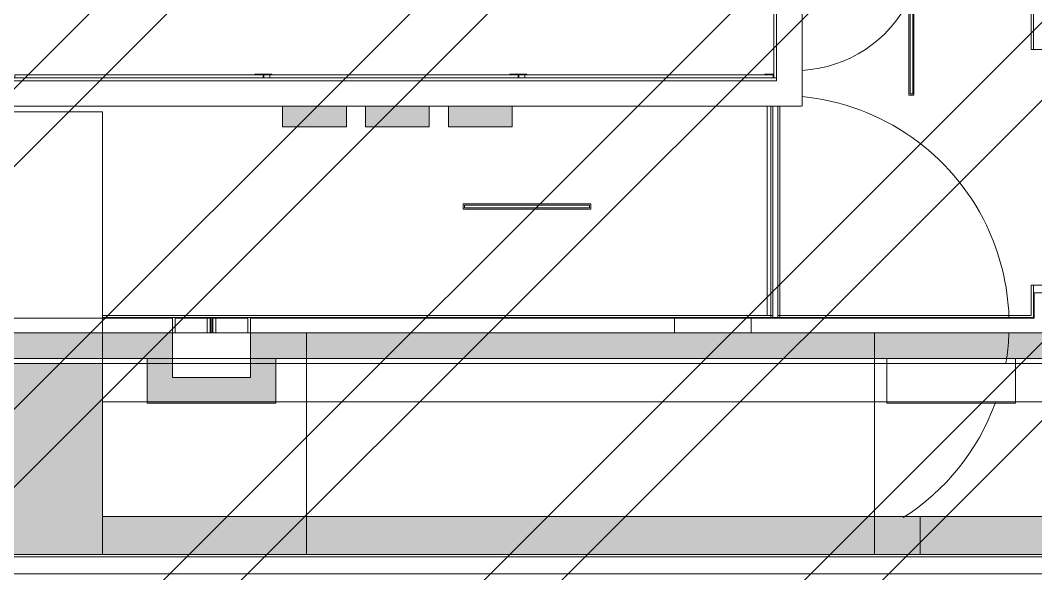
# Model space of a CAD drawing. Header units: millimetres. Extents: x -57519 to 497916, y -349472 to 446842.
# Drawn here: x 315646 to 323610, y 7707 to 12052 of the extents above; entities that cross this region are included whole.
import ezdxf

# ---------------------------------------------------------------- set-up
doc = ezdxf.new("R2010")
doc.units = ezdxf.units.MM
for name, color, linetype, lineweight in [('A-DETL-GENF', 92, 'Continuous', 5), ('A-DOOR', 31, 'Continuous', 5), ('A-FLOR', 192, 'Continuous', 5), ('A-FLOR-HRAL', 11, 'Continuous', 5), ('A-GENM', 13, 'Continuous', 5), ('A-WALL', 113, 'Continuous', 20), ('A-WALL-PATT', 111, 'Continuous', 20), ('E-LITE-EQPM', 33, 'Continuous', 5), ('S-COLS', 52, 'Continuous', 20)]:
    doc.layers.add(name, color=color, linetype=linetype, lineweight=lineweight)

# ---------------------------------------------------------------- blocks, each defined once
blk = doc.blocks.new('ventilation vent - ventilation vent-V63-SITE COVERAGE')
at = {"layer": 'A-GENM'}
for points in [[(250, -250), (250, 250), (87, 245.9), (87, -250), (224.2, -250)], [(250, -805.9), (250, -400), (87, -404.1), (87, -900), (250, -900), (250, -845.5)], [(250, -1144.1), (250, -1050), (87, -1054.1), (87, -1550), (250, -1550), (250, -1191.5)]]:
    blk.add_hatch(color=256, dxfattribs=at).paths.add_polyline_path(points, flags=0)
for p, q in [((250, 250), (87, 250)), ((250, 250), (250, -155.9)), ((250, -155.9), (250, -250)), ((87, -250), (250, -250)), ((250, -400), (87, -400)), ((250, -400), (250, -406.3)), ((250, -406.3), (250, -541.5)), ((250, -541.5), (250, -900)), ((87, -900), (250, -900)), ((250, -1050), (87, -1050)), ((250, -1050), (250, -1191.5)), ((250, -1191.5), (250, -1408.5)), ((250, -1408.5), (250, -1543.7)), ((87, -1550), (250, -1550)), ((250, -1543.7), (250, -1550))]:
    blk.add_line(p, q, dxfattribs=at)
blk = doc.blocks.new('Walls 13 - Walls 13-9359694-SITE COVERAGE')
at = {"layer": 'A-WALL', "lineweight": 5}
for p, q in [((67840.1, 7707.5), (66888.4, 7707.5)), ((67876.8, 7707.5), (67851.8, 7707.5)), ((68840.1, 7707.5), (67888.4, 7707.5)), ((68876.8, 7707.5), (68851.8, 7707.5)), ((69840.1, 7707.5), (68888.4, 7707.5)), ((69876.8, 7707.5), (69851.8, 7707.5)), ((70840.1, 7707.5), (69888.4, 7707.5)), ((70876.8, 7707.5), (70851.8, 7707.5)), ((71840.1, 7707.5), (70888.4, 7707.5)), ((71876.8, 7707.5), (71851.8, 7707.5)), ((72840.1, 7707.5), (71888.4, 7707.5)), ((72876.8, 7707.5), (72851.8, 7707.5)), ((73840.1, 7707.5), (72888.4, 7707.5)), ((73876.8, 7707.5), (73851.8, 7707.5)), ((74840.1, 7707.5), (73888.4, 7707.5))]:
    blk.add_line(p, q, dxfattribs=at)
blk = doc.blocks.new('Railing - T PROFILE-V239-SITE COVERAGE')
at = {"layer": 'A-FLOR-HRAL'}
for p, q in [((8, -8.5), (3, -8.5)), ((3, -8.5), (3, -141.5)), ((8, -68.3), (8, -8.5)), ((32, -72.5), (12.9, -72.5)), ((13, -77.5), (32, -77.5)), ((3, -141.5), (8, -141.5)), ((8, -141.5), (8, -82.5))]:
    blk.add_line(p, q, dxfattribs=at)
for centre, start, end in [((12.9, -67.5), 189.29526, 216.19684), ((13, -82.5), 90, 180), ((12.9, -67.5), 216.19684, 270)]:
    blk.add_arc(centre, 5, start, end, dxfattribs=at)
blk = doc.blocks.new('Railing - Railing-12128481-SITE COVERAGE')
at = {"layer": 'A-FLOR-HRAL'}
for p, q in [((68839.4, 11622.5), (66839.4, 11622.5)), ((66839.4, 11604), (66839.4, 11622.5)), ((68839.4, 11622.5), (68839.4, 11604))]:
    blk.add_line(p, q, dxfattribs=at)
at = {"extrusion": (0, 0, -1), "zscale": -1, "rotation": 269.9999999999811}
blk.add_blockref('Railing - T PROFILE-V239-SITE COVERAGE', (-68714.4, 11632.5), dxfattribs=at)
blk = doc.blocks.new('Railing - T PROFILE-16174661-SITE COVERAGE')
at = {"layer": 'A-FLOR-HRAL'}
for p, q in [((8, -8.5), (3, -8.5)), ((3, -8.5), (3, -141.5)), ((8, -68.3), (8, -8.5)), ((32, -72.5), (12.9, -72.5)), ((13, -77.5), (32, -77.5)), ((3, -141.5), (8, -141.5)), ((8, -141.5), (8, -82.5))]:
    blk.add_line(p, q, dxfattribs=at)
for centre, start, end in [((12.9, -67.5), 189.29526, 270), ((13, -82.5), 90, 180)]:
    blk.add_arc(centre, 5, start, end, dxfattribs=at)
blk = doc.blocks.new('Railing - Railing-12128487-SITE COVERAGE')
at = {"layer": 'A-FLOR-HRAL'}
for p, q in [((70839.4, 11622.5), (68839.4, 11622.5)), ((68839.4, 11615.2), (68839.4, 11622.5)), ((68839.4, 11604), (68839.4, 11615.2)), ((70839.4, 11622.5), (70839.4, 11604))]:
    blk.add_line(p, q, dxfattribs=at)
at = {"extrusion": (0, 0, -1), "zscale": -1, "rotation": 269.9999999999811}
blk.add_blockref('Railing - T PROFILE-16174661-SITE COVERAGE', (-70714.4, 11632.5), dxfattribs=at)
blk = doc.blocks.new('DLN_Gate Door-01 - DLN_Gate Door-01-12661798-SITE COVERAGE')
at = {"layer": 'A-DOOR'}
for start, end in [(183.20029, 243.80416), (294.54545, 356.79971), (244.86946, 245.45455), (245.45455, 248.4204), (250.4647, 294.54545)]:
    blk.add_arc((499.4, -75), 998.2, start, end, dxfattribs=at)
blk = doc.blocks.new('Railing - T PROFILE-V250-SITE COVERAGE')
at = {"layer": 'A-FLOR-HRAL'}
for p, q in [((8, -8.5), (3, -8.5)), ((3, -8.5), (3, -76.9)), ((8, -68.3), (8, -8.5)), ((32, -72.5), (12.9, -72.5))]:
    blk.add_line(p, q, dxfattribs=at)
blk.add_arc((12.9, -67.5), 5, 189.29526, 270, dxfattribs=at)
blk = doc.blocks.new('Railing - Railing-12387072-SITE COVERAGE')
at = {"layer": 'A-FLOR-HRAL'}
for p in [(72791.3, 11622.5), (70839.4, 11604)]:
    blk.add_line(p, (70839.4, 11622.5), dxfattribs=at)
at = {"extrusion": (0, 0, -1), "zscale": -1, "rotation": 269.9999999999811}
blk.add_blockref('Railing - T PROFILE-V250-SITE COVERAGE', (-72714.4, 11632.5), dxfattribs=at)
blk = doc.blocks.new('Family4 - Family4-12372466-SITE COVERAGE')
at = {"layer": 'E-LITE-EQPM'}
for p, q in [((-20, 500), (-20, -500)), ((20, 500), (-20, 500)), ((-10, -490), (-10, 490)), ((-10, 490), (10, 490)), ((10, 490), (10, -490)), ((20, -500), (20, 500)), ((-20, -500), (20, -500)), ((10, -490), (-10, -490))]:
    blk.add_line(p, q, dxfattribs=at)
blk = doc.blocks.new('DLN_Gate Door-02 - DLN_Gate Door-01 2-V494-SITE COVERAGE')
at = {"layer": 'A-DOOR'}
for p, q in [((-1215, 50), (445, 50)), ((428.1, 50), (-1215, 50)), ((-1215, 50), (445, 50)), ((445, 35), (-1215, 35)), ((445, 35), (-1215, 35)), ((445, 35), (-1215, 35)), ((-1215, -5), (445, -5)), ((-1215, -5), (445, -5)), ((-1215, -5), (445, -5)), ((445, -20), (-1215, -20)), ((-1215, -20), (428.1, -20))]:
    blk.add_line(p, q, dxfattribs=at)
for start, end in [(91.91121, 115.71429), (81.46576, 87.89214), (80.18048, 81.46576), (69.85411, 70.19239), (32.58715, 69.85411), (115.71429, 174.40622)]:
    blk.add_arc((499.4, 50), 1798.2, start, end, dxfattribs=at)

msp = doc.modelspace()

# ---------------------------------------------------------------- hatches: boundary and pattern name
at = {"layer": 'A-DETL-GENF'}
h = msp.add_hatch(dxfattribs=at)
h.set_pattern_fill('FP_40', color=250, style=0, pattern_type=2)
h.set_pattern_definition([(45, (248763.4, 0), (-1257.236, 1257.236), []), (45, (248763.4, 1905), (-1257.236, 1257.236), [])])
h.paths.add_polyline_path([(325750.1, -8642.5), (328562.7, -8642.5), (328562.7, 4657.5), (341312.7, 4657.5), (341312.7, 30557.5), (342712.7, 30557.5), (342712.7, 48907.7), (339962.7, 48907.7), (339962.7, 52157.5), (338962.7, 52157.5), (338962.7, 53757.5), (297512.7, 53757.5), (297512.7, 52247.5), (286277.7, 52247.5), (286277.7, 34407.5), (285902.7, 34407.5), (285902.7, 7407.5), (286277.7, 7407.5), (286277.7, -2267.5), (315555.2, -2267.5), (315555.2, -8642.5), (321257.1, -8642.5)], flags=0)
at = {"layer": 'A-WALL-PATT', "lineweight": 5, "transparency": 33554560}
h = msp.add_hatch(color=253, dxfattribs=at)
h.paths.add_polyline_path([(311852.7, 9397.5), (316840.2, 9397.5), (316840.2, 9597.5), (311852.7, 9597.5), (311852.7, 9473.8)], flags=0)
h.paths.add_polyline_path([(319010.5, 9397.5), (323712.7, 9397.5), (323712.7, 9597.5), (317450.2, 9597.5), (317450.2, 9397.5)], flags=0)
for points in [[(316840.2, 9047.5), (316840.2, 9397.5), (316640.2, 9397.5), (316640.2, 9047.5), (316764, 9047.5)], [(317650.2, 9047.5), (317650.2, 9397.5), (317450.2, 9397.5), (317450.2, 9047.5)], [(317450.2, 9047.5), (317450.2, 9247.5), (316840.2, 9247.5), (316840.2, 9047.5)], [(322380.3, 7857.5), (322702.7, 7857.5), (322702.7, 8157.5), (317890.2, 8157.5), (317890.2, 7857.5), (321257.1, 7857.5)]]:
    msp.add_hatch(color=253, dxfattribs=at).paths.add_polyline_path(points, flags=0)
at = {"layer": 'A-WALL-PATT', "lineweight": 5, "transparency": 33554432}
h = msp.add_hatch(color=253, dxfattribs=at)
h.paths.add_polyline_path([(313890.2, 7857.5), (315490.2, 7857.5), (315490.2, 8157.5), (313890.2, 8157.5), (313890.2, 8001.7)], flags=0)
h.paths.add_polyline_path([(317890.2, 7857.5), (317887.3, 8157.5), (316290.2, 8157.5), (316290.2, 7857.5), (317887.3, 7857.5)], flags=0)
msp.add_hatch(color=253, dxfattribs=at).paths.add_polyline_path([(323952.7, 7857.5), (323952.7, 8157.5), (322702.7, 8157.5), (322702.7, 7857.5), (323503.6, 7857.5)], flags=0)
at = {"layer": 'S-COLS', "transparency": 33554432}
msp.add_hatch(color=9, dxfattribs=at).paths.add_polyline_path([(315490.2, 7857.5), (316290.2, 7857.5), (316290.2, 9357.5), (315490.2, 9357.5), (315490.2, 8157.5)], flags=0)

# ---------------------------------------------------------------- linework, layer by layer
at = {"layer": 'A-FLOR'}
for p, q in [((321777.7, 11377.5), (321777.7, 28087.5)), ((321577.7, 11577.5), (321577.7, 27887.5)), ((321577.7, 27887.5), (321577.7, 11577.5)), ((318727, 11577.5), (290242.7, 11577.5)), ((321577.7, 11577.5), (318729.7, 11577.5)), ((321577.7, 11577.5), (321577.7, 11577.5)), ((290442.7, 11377.5), (319010.5, 11377.5)), ((316290.2, 11332.5), (315490.2, 11332.5)), ((316290.2, 9397.5), (316290.2, 11332.5)), ((319011.3, 11377.5), (321773.6, 11377.5)), ((311852.7, 9597.5), (317135.2, 9597.5)), ((316840.2, 9597.5), (317044.8, 9597.5)), ((317044.8, 9597.5), (317325.7, 9597.5)), ((317140.2, 9597.5), (317150.2, 9597.5)), ((317140.2, 9597.5), (317150.2, 9597.5)), ((317155.2, 9597.5), (321537.9, 9597.5)), ((317430.2, 9597.5), (321537.9, 9597.5)), ((321541.3, 9597.5), (323712.6, 9597.5)), ((321541.3, 9597.5), (323712.6, 9597.5)), ((291712.7, 9397.5), (322442.7, 9397.5)), ((316290.2, 9357.5), (297668.6, 9357.5)), ((316290.2, 9357.5), (316290.2, 9397.5)), ((323703.2, 9357.5), (316290.2, 9357.5)), ((316290.2, 9357.5), (316290.2, 9057.5)), ((322442.7, 9047.5), (322442.7, 9397.5)), ((323452.7, 9397.5), (323452.7, 9047.5)), ((323912.7, 9397.5), (323452.7, 9397.5)), ((316290.2, 9057.5), (324252.7, 9057.5)), ((323452.7, 9047.5), (322442.7, 9047.5)), ((316290.2, 8157.5), (316290.2, 7857.5)), ((315490.2, 7857.5), (316290.2, 7857.5)), ((316290.2, 7857.5), (315490.2, 7857.5)), ((316290.2, 7857.5), (317887.3, 7857.5)), ((316290.2, 7857.5), (317887.3, 7857.5)), ((317890.2, 7857.5), (325452.7, 7857.5)), ((317890.2, 7857.5), (323952.7, 7857.5)), ((325452.7, 7857.5), (317890.2, 7857.5))]:
    msp.add_line(p, q, dxfattribs=at)
at = {"layer": 'A-FLOR', "color": 254}
for p, q in [((317890.2, 9597.5), (317890.2, 7857.5)), ((322345.1, 7857.5), (322345.1, 9597.5))]:
    msp.add_line(p, q, dxfattribs=at)
at = {"layer": 'A-WALL', "lineweight": 5}
for p, q in [((321577.7, 27887.5), (321577.7, 11577.5)), ((321554.7, 11600.5), (321554.7, 27864.5)), ((323592.7, 11822.5), (323592.7, 15624.2)), ((323574.7, 11822.5), (323574.7, 13713.2)), ((323912.7, 11822.5), (323574.7, 11822.5)), ((290442.7, 11600.5), (321577.7, 11600.5)), ((318727, 11577.5), (290442.7, 11577.5)), ((321577.7, 11577.5), (318729.7, 11577.5)), ((321502.9, 9734.4), (321502.9, 11377.5)), ((321602.9, 11377.5), (321602.9, 9734.4)), ((323574.7, 9735.5), (323574.7, 9972.5)), ((323592.7, 9972.5), (323574.7, 9972.5)), ((323592.7, 9717.5), (323592.7, 9972.5)), ((323712.7, 9972.5), (323592.7, 9972.5)), ((316290.2, 9735.5), (321532.9, 9735.5)), ((316290.2, 9717.5), (323592.7, 9717.5)), ((321537.9, 9735.5), (321548.5, 9735.5)), ((321587.1, 9735.5), (323574.7, 9735.5)), ((317110.2, 9712.5), (317135.2, 9712.5)), ((317155.2, 9712.5), (317180.2, 9712.5)), ((320777.5, 9712.5), (321377.5, 9712.5)), ((317044.8, 9597.5), (316290.2, 9597.5)), ((316840.2, 9247.5), (316840.2, 9597.5)), ((317135.2, 9597.5), (317110.2, 9597.5)), ((317180.2, 9597.5), (317155.2, 9597.5)), ((321537.9, 9597.5), (317325.7, 9597.5)), ((317450.2, 9597.5), (317450.2, 9247.5)), ((323695.4, 9597.5), (321541.3, 9597.5)), ((316840.2, 9397.5), (311852.7, 9397.5)), ((316640.2, 9397.5), (316640.2, 9047.5)), ((323912.7, 9397.5), (317450.2, 9397.5)), ((317650.2, 9047.5), (317650.2, 9397.5)), ((323452.7, 9397.5), (322442.7, 9397.5)), ((317450.2, 9247.5), (316840.2, 9247.5)), ((316640.2, 9047.5), (317650.2, 9047.5)), ((322702.7, 8157.5), (317890.2, 8157.5)), ((313890.2, 7857.5), (325467.7, 7857.5)), ((325467.7, 7839.5), (313890.2, 7839.5)), ((316290.2, 7857.5), (315490.2, 7857.5)), ((317887.3, 7857.5), (315490.2, 7857.5)), ((317887.3, 7857.5), (316290.2, 7857.5)), ((323952.7, 7857.5), (317890.2, 7857.5)), ((323952.7, 7857.5), (317890.2, 7857.5)), ((334697.7, 7707.5), (288702.7, 7707.5)), ((316603.6, 7707.5), (315651.9, 7707.5)), ((316640.2, 7707.5), (316615.2, 7707.5)), ((317603.6, 7707.5), (316651.9, 7707.5)), ((317640.2, 7707.5), (317615.2, 7707.5)), ((318603.6, 7707.5), (317651.9, 7707.5)), ((318640.2, 7707.5), (318615.2, 7707.5)), ((319603.6, 7707.5), (318651.9, 7707.5)), ((319640.2, 7707.5), (319615.2, 7707.5)), ((320603.6, 7707.5), (319651.9, 7707.5)), ((320640.2, 7707.5), (320615.2, 7707.5)), ((321603.6, 7707.5), (320651.9, 7707.5)), ((321640.2, 7707.5), (321615.2, 7707.5)), ((322603.6, 7707.5), (321651.9, 7707.5)), ((322640.2, 7707.5), (322615.2, 7707.5)), ((323603.6, 7707.5), (322651.9, 7707.5))]:
    msp.add_line(p, q, dxfattribs=at)
at = {"layer": 'A-WALL', "lineweight": 18}
for p, q in [((323597.6, 9912.5), (323597.6, 9712.5)), ((323952.7, 9912.5), (323597.6, 9912.5)), ((316840.2, 9712.5), (312032.8, 9712.5)), ((316840.2, 9597.5), (316840.2, 9712.5)), ((317110.2, 9712.5), (316860.2, 9712.5)), ((316860.2, 9712.5), (316860.2, 9597.5)), ((317110.2, 9597.5), (317110.2, 9712.5)), ((317140.2, 9712.5), (317135.2, 9712.5)), ((317135.2, 9712.5), (317135.2, 9597.5)), ((317140.2, 9597.5), (317140.2, 9712.5)), ((317155.2, 9712.5), (317150.2, 9712.5)), ((317150.2, 9712.5), (317150.2, 9597.5)), ((317155.2, 9597.5), (317155.2, 9712.5)), ((317430.2, 9712.5), (317180.2, 9712.5)), ((317180.2, 9712.5), (317180.2, 9597.5)), ((317430.2, 9597.5), (317430.2, 9712.5)), ((320777.5, 9712.5), (317450.2, 9712.5)), ((317450.2, 9712.5), (317450.2, 9597.5)), ((320777.5, 9597.5), (320777.5, 9712.5)), ((321377.5, 9712.5), (321377.5, 9597.5)), ((323597.6, 9712.5), (321377.8, 9712.5)), ((312032.8, 9597.5), (316840.2, 9597.5)), ((316860.2, 9597.5), (317110.2, 9597.5)), ((317135.2, 9597.5), (317140.2, 9597.5)), ((317150.2, 9597.5), (317155.2, 9597.5)), ((317180.2, 9597.5), (317430.2, 9597.5)), ((317450.2, 9597.5), (320777.5, 9597.5))]:
    msp.add_line(p, q, dxfattribs=at)
at = {"layer": 'A-WALL', "color": 254, "lineweight": 5}
msp.add_line((316290.2, 7857.5), (316290.2, 8157.5), dxfattribs=at)
at = {"layer": 'A-WALL', "color": 53}
for p, q in [((317890.2, 8157.5), (316290.2, 8157.5)), ((317890.2, 7857.5), (317890.2, 8157.5)), ((323952.7, 8157.5), (322702.7, 8157.5)), ((322702.7, 8157.5), (322702.7, 7857.5))]:
    msp.add_line(p, q, dxfattribs=at)
at = {"layer": 'A-WALL', "color": 10, "lineweight": 5}
msp.add_line((317887.3, 7857.5), (316290.2, 7857.5), dxfattribs=at)
at = {"layer": 'S-COLS', "color": 53}
for p, q in [((316290.2, 9357.5), (315490.2, 9357.5)), ((316290.2, 8157.5), (316290.2, 9357.5))]:
    msp.add_line(p, q, dxfattribs=at)
at = {"layer": 'S-COLS', "color": 253, "lineweight": 5}
for p, q in [((315490.2, 9357.5), (316290.2, 9357.5)), ((316290.2, 9357.5), (316290.2, 8157.5))]:
    msp.add_line(p, q, dxfattribs=at)

# ---------------------------------------------------------------- block references
at = {"layer": 'A-DOOR'}
for name, p, rotation in [('DLN_Gate Door-01 - DLN_Gate Door-01-12661798-SITE COVERAGE', (321647.7, 12156), 89.99999999999986), ('DLN_Gate Door-02 - DLN_Gate Door-01 2-V494-SITE COVERAGE', (321552.9, 10162.5), 270)]:
    msp.add_blockref(name, p, dxfattribs=dict(at, rotation=rotation))
at = {"layer": 'A-FLOR-HRAL'}
for name in ['Railing - Railing-12128481-SITE COVERAGE', 'Railing - Railing-12128487-SITE COVERAGE', 'Railing - Railing-12387072-SITE COVERAGE']:
    msp.add_blockref(name, (248763.4, 0), dxfattribs=at)
at = {"layer": 'A-GENM', "rotation": 270.0000000000001}
msp.add_blockref('ventilation vent - ventilation vent-V63-SITE COVERAGE', (319252.9, 11464.5), dxfattribs=at)
at = {"layer": 'A-WALL', "lineweight": 5}
msp.add_blockref('Walls 13 - Walls 13-9359694-SITE COVERAGE', (248763.4, 0), dxfattribs=at)
at = {"layer": 'E-LITE-EQPM'}
for p, rotation in [((322635.2, 11964.5), 180), ((319619.4, 10590), 90.00000000000031)]:
    msp.add_blockref('Family4 - Family4-12372466-SITE COVERAGE', p, dxfattribs=dict(at, rotation=rotation))

doc.saveas('drawing.dxf')
